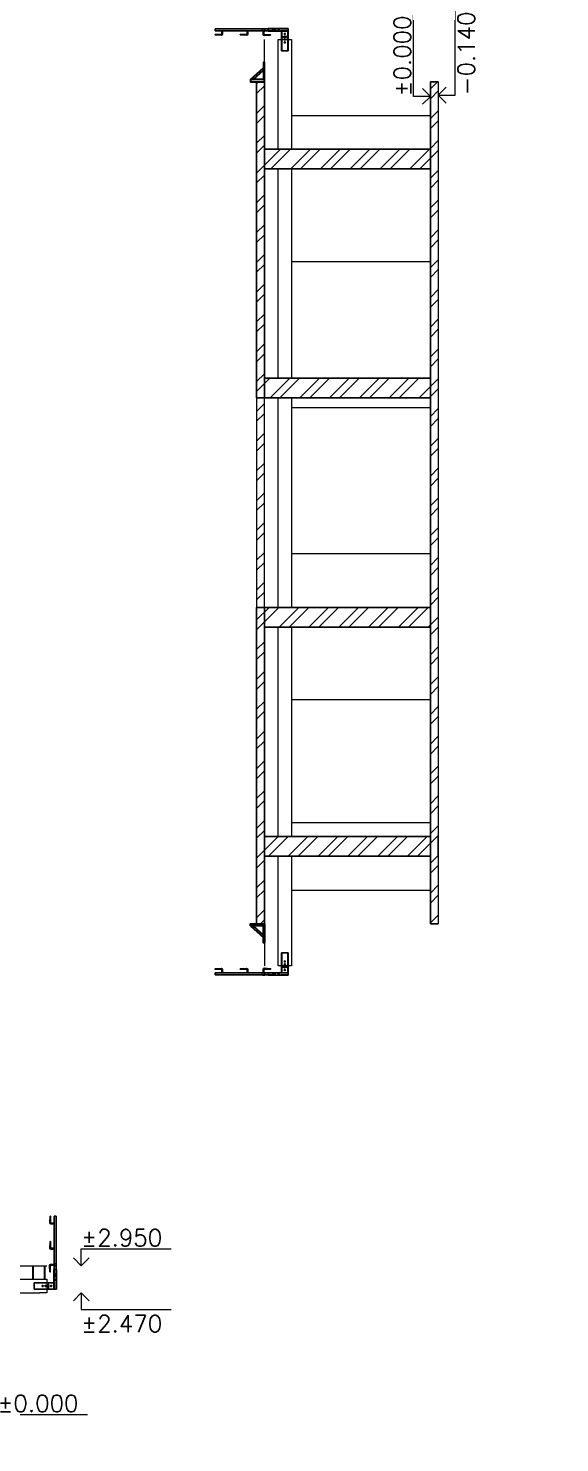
# Model space of a CAD drawing. Header units: millimetres. Extents: x -3518363 to 3223740, y -1530229 to 774657.
# Drawn here: x 2232038 to 2241491, y -24250 to 932 of the extents above; entities that cross this region are included whole.
import ezdxf
from ezdxf.enums import TextEntityAlignment as Align

# ---------------------------------------------------------------- set-up
doc = ezdxf.new("R2010")
doc.units = ezdxf.units.MM
doc.header["$LTSCALE"] = 15
doc.header["$MEASUREMENT"] = 0
for name, pattern in [('102', [50.8, 31.75, -6.35, 6.35, -6.35]), ('104', [4, 2, -2]), ('ACAD_ISO10W100', [18, 12, -3, 0, -3])]:
    doc.linetypes.add(name, pattern=pattern)
doc.layers.get('0').update_dxf_attribs({"linetype": 'CONTINUOUS'})
for name, color, linetype, lineweight in [('cesty', 7, 'CONTINUOUS', 15), ('objekt-tenka', 7, 'CONTINUOUS', 18), ('Tlustá', 7, 'CONTINUOUS', 30), ('ŘEZ', 11, 'ACAD_ISO10W100', 15), ('šrafy', 32, 'CONTINUOUS', 15)]:
    doc.layers.add(name, color=color, linetype=linetype, lineweight=lineweight)
for name, color, linetype in [('PERI_AXIS', 1, '102'), ('PERI_Blocktext', 22, 'CONTINUOUS'), ('PERI_MULTIFLEX_Accessories', 252, 'CONTINUOUS'), ('PERI_MULTIFLEX_Prop', 8, 'CONTINUOUS')]:
    doc.layers.add(name, color=color, linetype=linetype)
doc.layers.add('PERI_HELPLINE', color=140, linetype='CONTINUOUS', plot=False)
doc.layers.add('PERI_HIDDEN', color=30, linetype='104', plot=False)
doc.layers.add('svahovaní', color=7, linetype='CONTINUOUS', lineweight=15, true_color=0xe3331c)
doc.styles.add('PERI-Blocktxt', font='arial.ttf')
doc.styles.add('PERI-txt-arial', font='arial.ttf')
doc.styles.add('POPIS_DAVID', font='romans.shx', dxfattribs={"bigfont": 'extfont.shx'})
pattern_1 = [(45, (0, -28390), (-265.16504, 265.16504), []), (45, (176.78, -28390), (-265.16504, 265.16504), [])]

# ---------------------------------------------------------------- blocks, each defined once
blk = doc.blocks.new('116292c')
at = {"color": 0, "linetype": 'ByBlock'}
for p, q in [((-18, 206), (-18, 1050)), ((-18, 1050), (17, 1050)), ((17, 1050), (17, 206)), ((83, 1050), (88, 1050)), ((83, 1047), (83, 938)), ((88, 1050), (96, 938)), ((88, 1047), (88, 938)), ((17, 930), (75, 930)), ((17, 925), (75, 925)), ((17, 917), (75, 917)), ((83, 600), (88, 600)), ((83, 597), (83, 488)), ((88, 600), (96, 488)), ((88, 597), (88, 488)), ((17, 480), (75, 480)), ((17, 475), (75, 475)), ((17, 467), (75, 467)), ((-21, 206), (-21, 166)), ((-21, 206), (21, 206)), ((21, 166), (-21, 166)), ((-18, 0), (-18, 166)), ((17, 166), (17, 0)), ((21, 206), (21, 166)), ((21, 193), (79, 193)), ((21, 185), (79, 185)), ((21, 180), (79, 180)), ((87, 63), (87, 172)), ((87, 60), (92, 60)), ((92, 60), (100, 172)), ((92, 63), (92, 172)), ((-18, -250), (-18, -120)), ((17, -250), (-18, -250)), ((17, -120), (17, -250))]:
    blk.add_line(p, q, dxfattribs=at)
at = {"color": 0, "linetype": 'ByBlock', "flags": 128}
for points in [[(83, 1047), (83, 1048), (83, 1048), (83, 1048), (83, 1048), (83, 1048), (83, 1048), (83, 1048), (83, 1049), (83, 1049), (83, 1049), (83, 1049), (83, 1049), (83, 1049), (83, 1049), (83, 1049), (83, 1049), (83, 1050), (83, 1050), (83, 1050), (83, 1050), (83, 1050), (83, 1050), (83, 1050), (83, 1050)], [(88, 1050), (88, 1050), (88, 1050), (88, 1050), (88, 1050), (88, 1050), (88, 1050), (88, 1050), (88, 1049), (88, 1049), (88, 1049), (88, 1049), (88, 1049), (88, 1049), (88, 1049), (88, 1049), (88, 1049), (88, 1048), (88, 1048), (88, 1048), (88, 1048), (88, 1048), (88, 1048), (88, 1048), (88, 1047)], [(83, 597), (83, 598), (83, 598), (83, 598), (83, 598), (83, 598), (83, 598), (83, 598), (83, 599), (83, 599), (83, 599), (83, 599), (83, 599), (83, 599), (83, 599), (83, 599), (83, 599), (83, 600), (83, 600), (83, 600), (83, 600), (83, 600), (83, 600), (83, 600), (83, 600)], [(88, 600), (88, 600), (88, 600), (88, 600), (88, 600), (88, 600), (88, 600), (88, 600), (88, 599), (88, 599), (88, 599), (88, 599), (88, 599), (88, 599), (88, 599), (88, 599), (88, 599), (88, 598), (88, 598), (88, 598), (88, 598), (88, 598), (88, 598), (88, 598), (88, 597)], [(87, 63), (87, 62), (87, 62), (87, 62), (87, 62), (87, 62), (87, 62), (87, 62), (87, 61), (87, 61), (87, 61), (87, 61), (87, 61), (87, 61), (87, 61), (87, 61), (87, 61), (87, 60), (87, 60), (87, 60), (87, 60), (87, 60), (87, 60), (87, 60), (87, 60)], [(92, 60), (92, 60), (92, 60), (92, 60), (92, 60), (92, 60), (92, 60), (92, 60), (92, 61), (92, 61), (92, 61), (92, 61), (92, 61), (92, 61), (92, 61), (92, 61), (92, 61), (92, 62), (92, 62), (92, 62), (92, 62), (92, 62), (92, 62), (92, 62), (92, 63)]]:
    blk.add_lwpolyline(points, dxfattribs=at)
at = {"color": 0, "linetype": 'ByBlock'}
for centre, radius, start, end in [((75, 938), 21, 270, 0), ((75, 938), 8, 270, 0), ((75, 938), 13, 270, 0), ((75, 488), 21, 270, 0), ((75, 488), 8, 270, 0), ((75, 488), 13, 270, 0), ((79, 172), 21, 0, 90), ((79, 172), 13, 0, 90), ((79, 172), 8, 0, 90)]:
    blk.add_arc(centre, radius, start, end, dxfattribs=at)
at = {"layer": 'PERI_AXIS'}
for p, q in [((55, 930), (55, 917)), ((83, 1000), (91, 1000)), ((83, 960), (94, 960)), ((83, 550), (91, 550)), ((83, 510), (94, 510)), ((55, 480), (55, 467)), ((59, 180), (59, 193)), ((87, 150), (98, 150)), ((87, 110), (95, 110))]:
    blk.add_line(p, q, dxfattribs=at)
at = {"layer": 'PERI_HELPLINE'}
blk.add_point((0, 0), dxfattribs=at)
at = {"layer": 'PERI_HIDDEN'}
for p, q in [((-19, 206), (-19, 166)), ((-18, 0), (-18, -120)), ((-18, 166), (-18, 206)), ((-10, 20), (10, 20)), ((-10, 0), (-10, 20)), ((10, 0), (-10, 0)), ((10, 20), (10, 0)), ((17, 0), (17, -120)), ((17, 206), (17, 166)), ((19, 206), (19, 166)), ((-13, -90), (-13, -10)), ((-13, -90), (21, -90)), ((-13, -10), (21, -10)), ((21, -90), (21, -10))]:
    blk.add_line(p, q, dxfattribs=at)
at = {"color": 0, "linetype": 'ByBlock', "style": 'PERI-txt-arial'}
for tag, flags in [('Faktor', 9), ('ART', 3)]:
    blk.add_attdef(tag, (0, 0), '', height=1, dxfattribs=dict(at, flags=flags))
at = {"layer": 'PERI_Blocktext', "style": 'PERI-Blocktxt', "flags": 8}
blk.add_attdef('Blocktext', text='', height=80, rotation=90, dxfattribs=at).set_placement((-150, 500), align=Align.MIDDLE_CENTER)
blk = doc.blocks.new('101290_101803c')
at = {"color": 0, "linetype": 'ByBlock', "lineweight": -3}
for p, q in [((0, 352), (-353, 352)), ((-353, 352), (-353, 347)), ((0, 347), (-353, 347)), ((-353, 347), (-353, 341)), ((-353, 341), (-353, 245)), ((45, 352), (0, 352)), ((0, 347), (0, 352)), ((0, 346), (0, 347)), ((0, 240), (0, 346)), ((45, 0), (45, 352)), ((-353, 245), (-353, 239)), ((0, 239), (-353, 239)), ((-353, 239), (-353, 234)), ((0, 234), (-353, 234)), ((0, 239), (0, 240)), ((0, 234), (0, 239)), ((0, 0), (0, 234)), ((0, 0), (45, 0))]:
    blk.add_line(p, q, dxfattribs=at).dxf.unprotected_set("ltscale", 0)
for centre in [(-200, 293), (-150, 293), (-100, 293), (-50, 293)]:
    blk.add_circle(centre, 10.5, dxfattribs=at).dxf.unprotected_set("ltscale", 0)
at = {"layer": 'PERI_HELPLINE'}
for p in [(-200, 293), (-150, 293), (-100, 293), (-50, 293)]:
    blk.add_point(p, dxfattribs=at)
at = {"layer": 'PERI_HIDDEN', "lineweight": -3}
for p, q in [((3, 0), (3, 352)), ((42, 0), (42, 352))]:
    blk.add_line(p, q, dxfattribs=at)
at = {"style": 'PERI-Blocktxt'}
for tag, p, height, flags in [('ART', (0, 2), 1, 3), ('FAKTOR', (0, 0), 1.5, 9)]:
    blk.add_attdef(tag, p, '', height=height, dxfattribs=dict(at, flags=flags))
at = {"layer": 'PERI_Blocktext', "style": 'PERI-Blocktxt', "flags": 8}
blk.add_attdef('Blocktext', text='', height=80, dxfattribs=at).set_placement((0, 0), align=Align.MIDDLE)
blk = doc.blocks.new('101290_018060v')
at = {"color": 0, "linetype": 'ByBlock'}
for p, q in [((-13, 3), (-9, 14)), ((-10, 2), (-6, 13)), ((-2, -32), (-2, 32)), ((2, 32), (2, -32)), ((-19, -23), (-14, -17)), ((-19, -23), (-16, -26)), ((-16, -26), (-11, -20)), ((-14, -3), (-13, -15)), ((-11, -3), (-9, -15)), ((2, -32), (-2, -32))]:
    blk.add_line(p, q, dxfattribs=at)
blk.add_lwpolyline([(-2, 32, 2.429021), (-12, 22)], format="xyb", dxfattribs=at)
for centre, radius, start, end in [((-12, 32), 13.6, 0, 270.9259), ((-1, -2), 13.6, 157.9818, 186.5864), ((-12, 15), 6.7, 336.8099, 89.6417), ((-12, 15), 3.12, 345.1556, 86.3556), ((-1, -2), 10, 159.1101, 185.4581), ((-16, -16), 2.9, 317.2902, 7.7158), ((-16, -16), 6.5, 317.6546, 6.8236)]:
    blk.add_arc(centre, radius, start, end, dxfattribs=at)
at = {"layer": 'PERI_HELPLINE'}
blk.add_point((0, 0), dxfattribs=at)
at = {"color": 0, "linetype": 'ByBlock', "style": 'PERI-Blocktxt'}
for tag, p, height, flags in [('ART', (0, 2), 1, 3), ('FAKTOR', (0, 0), 1.5, 9)]:
    blk.add_attdef(tag, p, '', height=height, dxfattribs=dict(at, flags=flags))
at = {"layer": 'PERI_Blocktext', "linetype": 'ByBlock', "style": 'PERI-Blocktxt', "flags": 8}
blk.add_attdef('Blocktext', text='', height=80, dxfattribs=at).set_placement((0, 0), align=Align.MIDDLE)
blk = doc.blocks.new('101290_105400c')
at = {"color": 0, "linetype": 'ByBlock', "lineweight": -3}
for radius in [11.5, 10.3]:
    blk.add_circle((0, 0), radius, dxfattribs=at).dxf.unprotected_set("ltscale", 0)
at = {"color": 0, "linetype": 'ByBlock'}
blk.add_circle((0, 0), 5, dxfattribs=at)
at = {"layer": 'PERI_HELPLINE'}
blk.add_line((0, -10), (0, 10), dxfattribs=at)
blk.add_point((0, 0), dxfattribs=at)
at = {"layer": 'PERI_HIDDEN', "lineweight": -3}
for p, q in [((-4, 9), (-4, -9)), ((4, 9), (4, -9))]:
    blk.add_line(p, q, dxfattribs=at)
at = {"style": 'PERI-Blocktxt'}
for tag, p, height, flags in [('ART', (0, 2), 1, 3), ('FAKTOR', (0, 0), 1.5, 9)]:
    blk.add_attdef(tag, p, '', height=height, dxfattribs=dict(at, flags=flags))
at = {"layer": 'PERI_Blocktext', "style": 'PERI-Blocktxt', "flags": 8}
blk.add_attdef('Blocktext', text='', height=80, dxfattribs=at).set_placement((0, 0), align=Align.MIDDLE)
blk = doc.blocks.new('101290C')
at = {"color": 0, "linetype": 'ByBlock'}
for name, p in [('101290_101803c', (100, -293)), ('101290_105400c', (0, 0))]:
    blk.add_blockref(name, p, dxfattribs=at)
at = {"layer": 'PERI_HIDDEN'}
blk.add_blockref('101290_018060v', (0, 0), dxfattribs=at)
at = {"color": 0, "linetype": 'ByBlock', "style": 'PERI-Blocktxt'}
for tag, p, height, flags in [('ART', (0, 2), 1, 3), ('FAKTOR', (0, 0), 1.5, 9)]:
    blk.add_attdef(tag, p, '', height=height, dxfattribs=dict(at, flags=flags))
at = {"layer": 'PERI_Blocktext', "linetype": 'ByBlock', "style": 'PERI-Blocktxt', "flags": 8}
blk.add_attdef('Blocktext', text='', height=80, dxfattribs=at).set_placement((0, 0), align=Align.MIDDLE)

msp = doc.modelspace()

# ---------------------------------------------------------------- hatches: boundary and pattern name
at = {"layer": 'šrafy', "linetype": 'ByBlock', "lineweight": 20, "ltscale": 5}
h = msp.add_hatch(dxfattribs=at)
h.set_pattern_fill('ANSI32', color=256, scale=1000)
h.set_pattern_definition(pattern_1)
h.paths.add_polyline_path([(2247921.185, 43706.607), (2247861.185, 43706.607), (2247721.185, 43706.607), (2247721.185, 42506.607), (2247721.185, 42081.607), (2247721.185, 28716.607), (2247921.185, 28716.607)])
h.paths.add_polyline_path([(2250321.185, 42481.607), (2247921.185, 42481.607), (2247921.185, 42181.607), (2250321.185, 42181.607)])
h.paths.add_polyline_path([(2250321.185, 38401.607), (2247921.185, 38401.607), (2247921.185, 38101.607), (2250321.185, 38101.607)])
h.paths.add_polyline_path([(2250321.185, 34321.607), (2247921.185, 34321.607), (2247921.185, 34021.607), (2250321.185, 34021.607)])
h.paths.add_polyline_path([(2250321.185, 30241.607), (2247921.185, 30241.607), (2247921.185, 29941.607), (2250321.185, 29941.607)])
h.paths.add_polyline_path([(2225293.376, 16686.607), (2224993.376, 16686.607), (2224993.376, 14286.607), (2225293.376, 14286.607)])
h.paths.add_polyline_path([(2230393.376, 16686.607), (2230093.376, 16686.607), (2230093.376, 14286.607), (2230393.376, 14286.607)])
h.paths.add_polyline_path([(2220193.376, 16686.607), (2219893.376, 16686.607), (2219893.376, 14286.607), (2220193.376, 14286.607)])
h.paths.add_polyline_path([(2215093.376, 16686.607), (2214793.376, 16686.607), (2214793.376, 14286.607), (2215093.376, 14286.607)])
h.paths.add_polyline_path([(2209993.376, 16686.607), (2209693.376, 16686.607), (2209693.376, 14286.607), (2209993.376, 14286.607)])
h.paths.add_polyline_path([(2204893.376, 16686.607), (2204593.376, 16686.607), (2204593.376, 14286.607), (2204893.376, 14286.607)])
h.paths.add_polyline_path([(2199793.376, 16686.607), (2199493.376, 16686.607), (2199493.376, 14286.607), (2199793.376, 14286.607)])
h.paths.add_polyline_path([(2231618.376, 16886.607), (2198268.376, 16886.607), (2198268.376, 16686.607), (2231618.376, 16686.607), (2231618.376, 16746.607)])
h.paths.add_polyline_path([(2239190, -5300), (2236240, -5300), (2236240, -5650), (2239190, -5650)])
h.paths.add_polyline_path([(2236240, -1220), (2236240, -20), (2236100, -20), (2236100, -3430), (2236100, -5650), (2236240, -5650)])
h.paths.add_polyline_path([(2239190, -1220), (2236240, -1220), (2236240, -1570), (2239190, -1570)])
h.paths.add_polyline_path([(2239330, -20), (2239190, -20), (2239190, -1220), (2239190, -1570), (2239190, -15010), (2239330, -15010)])
h.paths.add_polyline_path([(2239190, -13460), (2236720, -13460), (2236720, -13810), (2239190, -13810)])
h.paths.add_polyline_path([(2236720, -13460), (2236480, -13460), (2236480, -13810), (2236720, -13810)])
h.paths.add_polyline_path([(2236480, -13460), (2236240, -13460), (2236240, -13810), (2236480, -13810)])
h.paths.add_polyline_path([(2236240, -13460), (2236240, -9380), (2236100, -9380), (2236100, -15010), (2236240, -15010), (2236240, -13810)])
h.paths.add_polyline_path([(2239190, -9380), (2236240, -9380), (2236240, -9730), (2239190, -9730)])
h.paths.add_polyline_path([(2231618.376, -24050), (2198268.376, -24050), (2198268.376, -24250), (2231618.376, -24250)])
h.paths.add_polyline_path([(2225318.376, -21100), (2230068.376, -21100), (2230068.376, -24050), (2230418.376, -24050), (2230418.376, -21100), (2231618.376, -21100), (2231618.376, -20900), (2215093.376, -20900), (2215093.376, -21100), (2219868.376, -21100), (2219868.376, -24050), (2220218.376, -24050), (2220218.376, -21100), (2224968.376, -21100), (2224968.376, -24050), (2225318.376, -24050)])
h.paths.add_polyline_path([(2210018.376, -20900), (2198268.376, -20900), (2198268.376, -21100), (2199468.376, -21100), (2199468.376, -24050), (2199818.376, -24050), (2199818.376, -21100), (2204568.376, -21100), (2204568.376, -24050), (2204918.376, -24050), (2204918.376, -21100), (2209668.376, -21100), (2209668.376, -24050), (2210018.376, -24050)])
h = msp.add_hatch(dxfattribs=at)
h.set_pattern_fill('ANSI32', color=256, scale=1000)
h.set_pattern_definition(pattern_1)
h.paths.add_polyline_path([(2236240, -5650), (2236100, -5650), (2236100, -9380), (2236240, -9380)])

# ---------------------------------------------------------------- linework, layer by layer
at = {"layer": 'cesty', "linetype": 'ByBlock', "lineweight": 20, "ltscale": 5}
for p, q in [((2236240, -20), (2236240, 730)), ((2236480, -20), (2236480, 730)), ((2236480, 730), (2236720, 730)), ((2236720, 730), (2236720, -1220)), ((2236480, -1220), (2236480, -20)), ((2236720, -620), (2239190, -620)), ((2236480, -5300), (2236480, -1570)), ((2236720, -1570), (2236720, -5300)), ((2236720, -3220), (2239190, -3220)), ((2236480, -9380), (2236480, -5650)), ((2236720, -5650), (2236720, -9380)), ((2236720, -5820), (2239190, -5820)), ((2236720, -8420), (2239190, -8420)), ((2236480, -13460), (2236480, -9730)), ((2236720, -9730), (2236720, -13460)), ((2236720, -11020), (2239190, -11020)), ((2236720, -13210), (2239190, -13210)), ((2236480, -15760), (2236480, -13810)), ((2236720, -13810), (2236720, -15760)), ((2236720, -14410), (2239190, -14410)), ((2236240, -15010), (2236240, -15760)), ((2236720, -15760), (2236480, -15760)), ((2231618.376, -21100), (2232368.376, -21100)), ((2230418.376, -21340), (2232240, -21340)), ((2231618.376, -21340), (2232368.376, -21340)), ((2232368.376, -21340), (2232368.376, -21580)), ((2230418.376, -21580), (2232240, -21580)), ((2232368.376, -21580), (2232240, -21580))]:
    msp.add_line(p, q, dxfattribs=at)
at = {"layer": 'objekt-tenka'}
for p, q in [((2238890, -280), (2238890, 1320)), ((2239630, -260), (2239630, 1340)), ((2239190, -280), (2239048.579, -138.579)), ((2239330, -260), (2239471.421, -118.579)), ((2239190, -280), (2238890, -280)), ((2239190, -280), (2239048.579, -421.421)), ((2239330, -260), (2239630, -260)), ((2239330, -260), (2239471.421, -401.421)), ((2232980, -21100), (2232980, -20800)), ((2232980, -20800), (2234580, -20800)), ((2232980, -21100), (2232838.579, -20958.579)), ((2232980, -21100), (2233121.421, -20958.579)), ((2232980, -21580), (2232838.579, -21721.421)), ((2232980, -21580), (2232980, -21880)), ((2232980, -21580), (2233121.421, -21721.421)), ((2232980, -21880), (2234580, -21880)), ((2231490, -23750), (2233090, -23750))]:
    msp.add_line(p, q, dxfattribs=at)
at = {"layer": 'svahovaní', "color": 0, "lineweight": 30, "ltscale": 5}
for p, q in [((2232116.752, -21100), (2232116.752, -21340)), ((2232328.376, -21100), (2232328.376, -21340))]:
    msp.add_line(p, q, dxfattribs=at)
at = {"layer": 'Tlustá'}
for p, q in [((2235990, 20), (2236220, 225.61)), ((2236035.164, 20), (2236220, 185.235)), ((2235990, -15050), (2236220, -15255.61)), ((2236035.164, -15050), (2236220, -15215.235))]:
    msp.add_line(p, q, dxfattribs=at)
at = {"layer": 'Tlustá', "elevation": 0}
for points in [[(2236240, 20), (2236240, 320), (2236220, 320), (2236220, 20)], [(2235990, 20), (2235990, -20), (2236240, -20), (2236240, 20)], [(2235990, -15050), (2235990, -15010), (2236240, -15010), (2236240, -15050)], [(2236240, -15050), (2236240, -15350), (2236220, -15350), (2236220, -15050)]]:
    msp.add_lwpolyline(points, close=True, dxfattribs=at)
at = {"layer": 'ŘEZ', "linetype": 'ByBlock', "lineweight": -2, "ltscale": 5, "extrusion": (1.93959e-16, -3.39308e-16, -1)}
for p, q in [((2236240, -20), (2236100, -20)), ((2236100, -20), (2236100, -3430)), ((2236240, -1220), (2236240, -20)), ((2239190, -1220), (2239190, -20)), ((2239190, -20), (2239330, -20)), ((2236240, -1220), (2236240, -5650)), ((2239190, -1220), (2236240, -1220)), ((2239190, -15010), (2239190, -1220)), ((2236240, -1570), (2239190, -1570)), ((2236100, -5650), (2236100, -3430)), ((2239190, -5300), (2236240, -5300)), ((2236240, -5650), (2239190, -5650)), ((2236100, -15010), (2236100, -9380)), ((2236240, -9380), (2236240, -13460)), ((2239190, -9380), (2236240, -9380)), ((2236240, -9730), (2239190, -9730)), ((2239190, -13460), (2236240, -13460)), ((2236240, -13460), (2236240, -13810)), ((2239330, -13460), (2239330, -13810)), ((2236240, -13810), (2239190, -13810)), ((2236240, -15010), (2236240, -13810)), ((2236240, -15010), (2236100, -15010)), ((2239330, -15010), (2239190, -15010))]:
    msp.add_line(p, q, dxfattribs=at)
at = {"layer": 'ŘEZ', "linetype": 'ByBlock', "extrusion": (1.93959e-16, -3.39308e-16, -1)}
msp.add_line((2239330, -20), (2239330, -15010), dxfattribs=at)
at = {"layer": 'ŘEZ', "linetype": 'ByBlock', "lineweight": -2, "ltscale": 5}
for p, q in [((2236100, -5650), (2236240, -5650)), ((2236240, -9380), (2236100, -9380))]:
    msp.add_line(p, q, dxfattribs=at)
at = {"layer": 'ŘEZ', "linetype": 'ByBlock', "lineweight": 20, "ltscale": 5}
for p, q in [((2236100, -5650), (2236100, -9380)), ((2236240, -9380), (2236240, -5650))]:
    msp.add_line(p, q, dxfattribs=at)

# ---------------------------------------------------------------- block references
at = {"layer": 'PERI_MULTIFLEX_Accessories', "xscale": -1}
for p, rotation in [((2236600, 783), 270), ((2232393, -21460), 180)]:
    msp.add_blockref('101290C', p, dxfattribs=dict(at, rotation=rotation))
at = {"layer": 'PERI_MULTIFLEX_Accessories', "rotation": 269.9999999999999}
msp.add_blockref('101290C', (2236600, -15783), dxfattribs=at)
at = {"layer": 'PERI_MULTIFLEX_Prop', "xscale": -1, "rotation": 90}
msp.add_blockref('116292c', (2236409, 903.5), dxfattribs=at)
at = {"layer": 'PERI_MULTIFLEX_Prop', "rotation": 90}
msp.add_blockref('116292c', (2236409, -15903.5), dxfattribs=at)
at = {"layer": 'PERI_MULTIFLEX_Prop', "xscale": -1}
msp.add_blockref('116292c', (2232513.5, -21269), dxfattribs=at)

# ---------------------------------------------------------------- texts
at = {"layer": 'objekt-tenka', "char_height": 300, "rotation": 90, "style": 'POPIS_DAVID'}
for s, insert, attachment_point in [('%%P{\\Fromans,extfont|c238;0.000}', (2238540.859, -280), 1), ('{\\Fromans,extfont|c238;-0.140}', (2239979.141, -260), 7)]:
    msp.add_mtext_dynamic_manual_height_columns(s, width=1495.33432, gutter_width=12500, heights=[0], dxfattribs=dict(at, insert=insert, attachment_point=attachment_point))
at = {"layer": 'objekt-tenka', "char_height": 300, "attachment_point": 1, "style": 'POPIS_DAVID'}
for s, width, insert in [('%%P{\\Fromans,extfont|c238;2.950}', 1481.17316, (2232980, -20450.859)), ('%%P{\\Fromans,extfont|c238;2.470}', 1495.33432, (2232980, -21980.859)), ('%%P{\\Fromans,extfont|c238;0.000}', 1495.33432, (2231490, -23400.859))]:
    msp.add_mtext_dynamic_manual_height_columns(s, width=width, gutter_width=12500, heights=[0], dxfattribs=dict(at, insert=insert))

doc.saveas('drawing.dxf')
